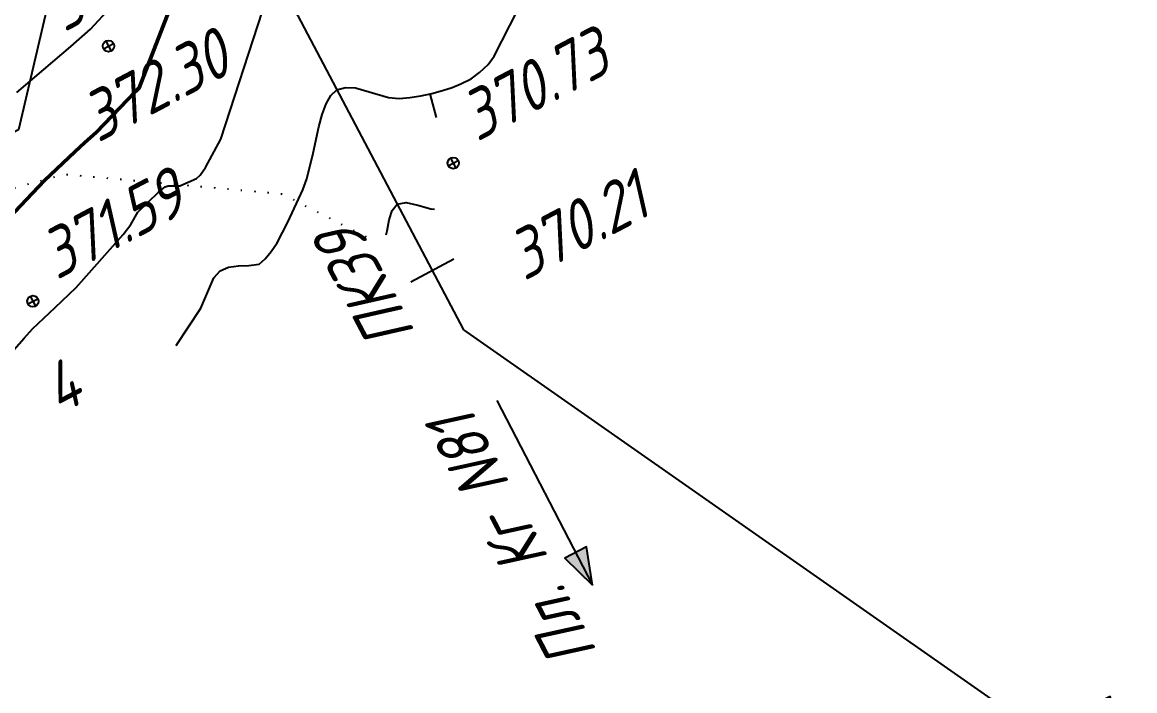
# Model space of a CAD drawing. Extents: x 1519576 to 1520221, y 2185176 to 2185962.
# Drawn here: x 1519980.5 to 1520071.5, y 2185467.7 to 2185522.3 of the extents above; entities that cross this region are included whole.
import ezdxf
from ezdxf.enums import TextEntityAlignment as Align

# ---------------------------------------------------------------- set-up
doc = ezdxf.new("R2010")
doc.units = 0
doc.header["$PDMODE"] = 35
doc.header["$PDSIZE"] = 2
doc.linetypes.add('ИИDot', pattern=[1, 0, -1])
for name, color, linetype, lineweight in [('ИИ_КОНТУР_025', 7, 'ИИDot', 25), ('ИИ_ОТМЕТКА_025', 7, 'Continuous', 25), ('ИИ_ПИКЕТАЖ_025', 7, 'Continuous', 25), ('ИИ_РАЗМЕР_025', 7, 'Continuous', 25), ('ИИ_РЕЛЬЕФ_025', 34, 'Continuous', 25), ('ИИ_РЕЛЬЕФ_050', 34, 'Continuous', 50), ('ИИ_ТЕКСТ_025', 7, 'Continuous', 25), ('ИИ_ТРАССА_ТРУБ_025', 7, 'Continuous', 25), ('ИИ_УГОДЬЯ_025', 7, 'Continuous', 25)]:
    doc.layers.add(name, color=color, linetype=linetype, lineweight=lineweight)
doc.styles.add('VNIPISIMPLEXCUR', font='simplex.shx', dxfattribs={"width": 0.8, "oblique": 15})
doc.dimstyles.new('ИИ-2000-м-dm', dxfattribs={"dimscale": 2, "dimtxt": 2.5, "dimasz": 2.5, "dimexe": 1.25, "dimexo": 0, "dimgap": 1, "dimtad": 1, "dimtoh": 1, "dimzin": 1, "dimdsep": 46, "dimtxsty": 'VNIPISIMPLEXCUR', "dimcen": 2.5, "dimaunit": 1, "dimazin": 0, "dimtfac": 1, "dimtmove": 1, "dimatfit": 2, "dimfxl": 1, "dimarcsym": 0})
doc.dimstyles.new('ИИ-2000-м-dm$2', dxfattribs={"dimscale": 2, "dimtxt": 2.5, "dimasz": 2.5, "dimexe": 1.25, "dimexo": 0, "dimgap": 1, "dimtad": 2, "dimtoh": 1, "dimzin": 1, "dimdsep": 46, "dimtxsty": 'VNIPISIMPLEXCUR', "dimcen": 2.5, "dimaunit": 1, "dimazin": 0, "dimtfac": 1, "dimtmove": 1, "dimatfit": 2, "dimfxl": 1, "dimarcsym": 0})

# ---------------------------------------------------------------- blocks, each defined once
blk = doc.blocks.new('ИИ15001')
at = {"color": 0, "linetype": 'Continuous', "lineweight": 25}
blk.add_lwpolyline([(0, 1), (0, -1)], dxfattribs=at)
at = {"color": 0, "linetype": 'Continuous', "lineweight": 25, "style": 'VNIPISIMPLEXCUR', "oblique": 15, "width": 0.8}
blk.add_attdef('STATIONING', text='', height=2, dxfattribs=at).set_placement((0, 2), align=Align.CENTER)
at = {"color": 7, "linetype": 'Continuous', "lineweight": 25, "style": 'VNIPISIMPLEXCUR', "oblique": 15, "width": 0.8}
blk.add_attdef('HEIGHT', text='', height=2, dxfattribs=at).set_placement((0, -2), align=Align.TOP_CENTER)
blk = doc.blocks.new('PICKET')
at = {"color": 0, "linetype": 'Continuous', "lineweight": 25}
for p, q in [((-0.23, 0), (0.23, 0)), ((0, 0.23), (0, -0.23))]:
    blk.add_line(p, q, dxfattribs=at)
blk.add_circle((0, 0), 0.23, dxfattribs=at)
at = {"color": 0, "linetype": 'Continuous', "style": 'VNIPISIMPLEXCUR', "oblique": 15, "width": 0.8}
blk.add_attdef('OTMETKA', (1.25, 0.3), '', height=2, dxfattribs=at)
at = {"color": 8, "linetype": 'Continuous', "style": 'VNIPISIMPLEXCUR', "oblique": 15, "width": 0.8, "flags": 1}
blk.add_attdef('NOMER', (1.25, -2.7), '', height=2, dxfattribs=at)
blk = doc.blocks.new('ИИ053672А')
at = {"color": 0, "linetype": 'Continuous'}
for points in [[(0.7, 3.096), (0, 3.5), (-0.7, 3.096)], [(0, 3.5), (0, 0), (0.7, 0)], [(0.85, 2.009), (0, 2.5), (-0.85, 2.009)], [(1, 0.923), (0, 1.5), (-1, 0.923)]]:
    blk.add_lwpolyline(points, dxfattribs=at)
at = {"color": 0, "linetype": 'Continuous', "style": 'VNIPISIMPLEXCUR', "oblique": 15, "width": 0.8}
blk.add_attdef('RACE1', text='', height=2, dxfattribs=at).set_placement((-2, 2.25), align=Align.RIGHT)
blk.add_attdef('HEIGHT', (2, 2.25), '', height=2, dxfattribs=at)
blk.add_attdef('DISTANCE', text='', height=2, dxfattribs=at).set_placement((8.5, 1.75), align=Align.MIDDLE_LEFT)
blk.add_attdef('RACE2', text='', height=2, dxfattribs=at).set_placement((-2, 1.25), align=Align.TOP_RIGHT)
blk.add_attdef('THICKNESS', text='', height=2, dxfattribs=at).set_placement((2, 1.25), align=Align.TOP_LEFT)
blk = doc.blocks.new('ИИ15008')
at = {"linetype": 'Continuous', "lineweight": 25}
blk.add_hatch(color=0, dxfattribs=at).paths.add_polyline_path([(0, 0), (1.5, -0.5), (1.5, 0.5)])
at = {"color": 0, "linetype": 'Continuous', "lineweight": 25}
blk.add_lwpolyline([(0, 0), (1.5, -0.5), (1.5, 0.5)], close=True, dxfattribs=at)
blk.add_lwpolyline([(8.5, 0), (0, 0)], dxfattribs=at)
blk = doc.blocks.new('*D21')
at = {"layer": 'Defpoints', "color": 0, "transparency": 16777216}
for p in [(1519984.05, 2185558.95), (1519984.05, 2185558.95), (1519979.419, 2185551.599), (1520016.61, 2185497.164), (1519807.96, 2185466.13)]:
    blk.add_point(p, dxfattribs=at)
at = {"layer": 'ИИ_РАЗМЕР_025', "color": 0, "lineweight": -2, "transparency": 16777216}
for p, q in [((1519981.48, 2185550.651), (1519983.148, 2185536.208)), ((1519983.148, 2185536.208), (1519975.653, 2185532.259))]:
    blk.add_line(p, q, dxfattribs=at)
blk.add_arc((1519984.05, 2185558.95), 8.688, 234.4122, 271.17079, dxfattribs=at)
at = {"layer": 'ИИ_РАЗМЕР_025', "color": 0, "transparency": 16777216}
for points in [[(1519978.492, 2185551.446), (1519979.496, 2185552.323), (1519976.364, 2185554.899)], [(1519984.061, 2185550.909), (1519984.394, 2185549.618), (1519988.1, 2185551.264)]]:
    blk.add_solid(points, dxfattribs=at)
at = {"layer": 'ИИ_РАЗМЕР_025', "color": 0, "transparency": 16777216, "insert": (1519977.56, 2185536.654), "char_height": 4, "attachment_point": 5, "rotation": 27.78432, "style": 'VNIPISIMPLEXCUR'}
blk.add_mtext('90%%d', dxfattribs=at)
blk = doc.blocks.new('ИИ053296')
at = {"color": 0, "linetype": 'Continuous', "lineweight": 25}
blk.add_lwpolyline([(0, 0), (1, 0)], dxfattribs=at)
blk = doc.blocks.new('ИИ15002')
at = {"linetype": 'Continuous', "lineweight": 25}
h = blk.add_hatch(color=0, dxfattribs=at)
edge = h.paths.add_edge_path()
edge.add_arc((0, 0), 0.3, 0, 360)
at = {"color": 0, "linetype": 'Continuous', "lineweight": 25}
blk.add_circle((0, 0), 0.3, dxfattribs=at)
at = {"color": 0, "linetype": 'Continuous', "style": 'VNIPISIMPLEXCUR', "oblique": 15, "width": 0.8}
blk.add_attdef('STATIONING', (1, 1.3), '', height=2, rotation=90, dxfattribs=at)
at = {"color": 7, "linetype": 'Continuous', "style": 'VNIPISIMPLEXCUR', "oblique": 15, "width": 0.8}
blk.add_attdef('HEIGHT', text='', height=2, dxfattribs=at).set_placement((0, -1.3), align=Align.TOP_CENTER)
blk = doc.blocks.new('*D47')
at = {"layer": 'Defpoints', "color": 0, "transparency": 16777216}
for p in [(1520009.33, 2185560.88), (1519984.05, 2185558.95), (1519973.688, 2185542.113), (1519988.34, 2185539.58), (1520016.61, 2185497.164)]:
    blk.add_point(p, dxfattribs=at)
at = {"layer": 'ИИ_РАЗМЕР_025', "color": 0, "lineweight": -2, "transparency": 16777216}
for p, q in [((1519985.645, 2185540.042), (1519981.296, 2185524.18)), ((1519981.296, 2185524.18), (1519970.7, 2185518.597))]:
    blk.add_line(p, q, dxfattribs=at)
blk.add_arc((1519988.745, 2185550.041), 10.469, 229.79609, 275.76097, dxfattribs=at)
at = {"layer": 'ИИ_РАЗМЕР_025', "color": 0, "transparency": 16777216}
for points in [[(1519981.467, 2185541.628), (1519982.507, 2185542.463), (1519979.482, 2185545.164)], [(1519989.603, 2185540.264), (1519989.988, 2185538.987), (1519993.625, 2185540.78)]]:
    blk.add_solid(points, dxfattribs=at)
at = {"layer": 'ИИ_РАЗМЕР_025', "color": 0, "transparency": 16777216, "insert": (1519973.98, 2185524.147), "char_height": 4, "attachment_point": 5, "rotation": 27.78432, "style": 'VNIPISIMPLEXCUR'}
blk.add_mtext("90°1'", dxfattribs=at)
blk = doc.blocks.new('*D48')
at = {"layer": 'Defpoints', "color": 0, "transparency": 16777216}
for p in [(1519948.05, 2185591.37), (1519984.05, 2185558.95), (1519958.764, 2185551.453), (1519973.688, 2185542.113), (1519807.96, 2185466.13)]:
    blk.add_point(p, dxfattribs=at)
at = {"layer": 'ИИ_РАЗМЕР_025', "color": 0, "lineweight": -2, "transparency": 16777216}
for p, q in [((1519956.919, 2185566.256), (1519943.627, 2185559.253)), ((1519959.224, 2185554.107), (1519956.919, 2185566.256))]:
    blk.add_line(p, q, dxfattribs=at)
blk.add_arc((1519969.042, 2185551.039), 10.286, 139.92081, 185.3701, dxfattribs=at)
at = {"layer": 'ИИ_РАЗМЕР_025', "color": 0, "transparency": 16777216}
for points in [[(1519960.755, 2185558.182), (1519961.589, 2185557.141), (1519964.293, 2185560.163)], [(1519959.44, 2185550.267), (1519958.162, 2185549.886), (1519959.943, 2185546.243)]]:
    blk.add_solid(points, dxfattribs=at)
at = {"layer": 'ИИ_РАЗМЕР_025', "color": 0, "transparency": 16777216, "insert": (1519948.254, 2185565.513), "char_height": 4, "attachment_point": 5, "rotation": 27.78432, "style": 'VNIPISIMPLEXCUR'}
blk.add_mtext("90°18'", dxfattribs=at)

msp = doc.modelspace()

# ---------------------------------------------------------------- linework, layer by layer
at = {"layer": 'ИИ_КОНТУР_025', "flags": 128}
msp.add_lwpolyline([(1519843.88, 2185560.697), (1519845.67, 2185552.79), (1519853.087, 2185537.664), (1519864.657, 2185520.344), (1519888.329, 2185508.494), (1519903.458, 2185504.134), (1519931.905, 2185495.615), (1519949.045, 2185496.472), (1519963.815, 2185504.493), (1519983.998, 2185509.903), (1520001.7, 2185508.304), (1520009.313, 2185504.441)], dxfattribs=at)
at = {"layer": 'ИИ_ПИКЕТАЖ_025', "color": 4}
msp.add_lwpolyline([(1519988.745, 2185550.041), (1519980.224, 2185513.541), (1519962.712, 2185504.314)], dxfattribs=at)
at = {"layer": 'ИИ_РЕЛЬЕФ_025'}
for points, elevation in [([(1519977.218, 2185492.603), (1519980.686, 2185496.497), (1519981.366, 2185497.251), (1519983.204, 2185499.014), (1519984.938, 2185500.625), (1519988.76, 2185504.98), (1519989.398, 2185505.78), (1519989.973, 2185506.811), (1519991.669, 2185508.446), (1519992.196, 2185508.864), (1519992.446, 2185508.964), (1519993.406, 2185508.954), (1519994.751, 2185509.553), (1519995.072, 2185509.821), (1519995.498, 2185510.442), (1519996.739, 2185512.775), (1520000.151, 2185523.227)], 371.5), ([(1519980.082, 2185516.581), (1519984.5, 2185520.355), (1519986.109, 2185521.767), (1519987.763, 2185523.569)], 372.5), ([(1519993.094, 2185495.892), (1519995.121, 2185498.939), (1519996.176, 2185501.419), (1519996.692, 2185502.005), (1519997.375, 2185502.289), (1519998.184, 2185502.398), (1519999.042, 2185502.444), (1519999.871, 2185502.54), (1520000.385, 2185502.99), (1520000.876, 2185503.587), (1520001.347, 2185504.303), (1520002.233, 2185505.969), (1520003.445, 2185508.615), (1520003.785, 2185509.514), (1520004.306, 2185511.612), (1520004.767, 2185513.786), (1520005.031, 2185514.78), (1520005.348, 2185515.647), (1520005.741, 2185516.34), (1520006.232, 2185516.808), (1520006.943, 2185517.004), (1520007.746, 2185516.959), (1520010.46, 2185516.183), (1520011.336, 2185516.103), (1520012.206, 2185516.178), (1520013.105, 2185516.316), (1520014.002, 2185516.507), (1520014.866, 2185516.74), (1520015.665, 2185517.005), (1520016.37, 2185517.291), (1520017.2, 2185517.715), (1520017.891, 2185518.208), (1520018.598, 2185518.886), (1520019.083, 2185519.547), (1520021.002, 2185523.28)], 371), ([(1520010.269, 2185504.945), (1520010.352, 2185505.285), (1520010.516, 2185506.166), (1520010.754, 2185506.944), (1520011.173, 2185507.462), (1520011.908, 2185507.584), (1520012.849, 2185507.372), (1520013.906, 2185507.073), (1520014.228, 2185507.032)], 370.5)]:
    msp.add_lwpolyline(points, dxfattribs=dict(at, elevation=elevation))
at = {"layer": 'ИИ_РЕЛЬЕФ_050', "elevation": 372}
msp.add_lwpolyline([(1519978.92, 2185505.78), (1519982.341, 2185509.375), (1519984.821, 2185511.738), (1519985.633, 2185512.494), (1519986.548, 2185513.318), (1519989.809, 2185516.693), (1519990.084, 2185516.965), (1519993.955, 2185526.965)], dxfattribs=at)
at = {"layer": 'ИИ_ТЕКСТ_025'}
msp.add_lwpolyline([(1520144.58, 2185500.251), (1520069.068, 2185460.464), (1520016.61, 2185497.164)], dxfattribs=at)
at = {"layer": 'ИИ_ТРАССА_ТРУБ_025', "color": 4, "flags": 128}
msp.add_lwpolyline([(1520016.61, 2185497.164), (1519984.05, 2185558.95)], dxfattribs=at)

# ---------------------------------------------------------------- block references
at = {"layer": 'ИИ_ОТМЕТКА_025'}
ref = msp.add_blockref('PICKET', (1519998.424, 2185531.574, 371.79), dxfattribs=dict(at, xscale=1.999999999999999, yscale=1.999999999999999, zscale=1.999999999999999, rotation=27.78444444444445))
ref.add_attrib('OTMETKA', '371.79', (1519983.932, 2185521.475, 371.79), dxfattribs={"layer": '0', "color": 0, "linetype": 'Continuous', "height": 4, "rotation": 27.78444, "style": 'VNIPISIMPLEXCUR', "oblique": 15, "width": 0.8})
ref = msp.add_blockref('PICKET', (1519987.57, 2185520.38, 372.3), dxfattribs=dict(at, xscale=2, yscale=2, zscale=2, rotation=27.78444444444445))
ref.add_attrib('OTMETKA', '372.30', (1519986.696, 2185512.432, 372.3), dxfattribs={"layer": '0', "color": 0, "linetype": 'Continuous', "height": 4, "rotation": 27.78444, "style": 'VNIPISIMPLEXCUR', "oblique": 15, "width": 0.8})
at = {"layer": 'ИИ_ОТМЕТКА_025', "xscale": 2, "yscale": 2, "zscale": 2, "rotation": 27.78444444444445}
for p, values in [((1520015.749, 2185510.815, 370.73), {'OTMETKA': '370.73'}), ((1519981.39, 2185499.51, 371.59), {'OTMETKA': '371.59'})]:
    msp.add_blockref('PICKET', p, dxfattribs=at).add_auto_attribs(values)
at = {"layer": 'ИИ_ПИКЕТАЖ_025', "color": 4}
ref = msp.add_blockref('ИИ15002', (1519988.745, 2185550.041, 374.99), dxfattribs=dict(at, xscale=2, yscale=2, zscale=2, rotation=27.78431639694339))
ref.add_attrib('STATIONING', '+54.26', (1519963.24, 2185506.062, 374.99), dxfattribs={"layer": '0', "color": 0, "linetype": 'Continuous', "height": 4, "rotation": 27.78444, "style": 'VNIPISIMPLEXCUR', "oblique": 15, "width": 0.8})
ref.add_attrib('HEIGHT', '374.99', dxfattribs={"layer": '0', "color": 7, "linetype": 'Continuous', "height": 4, "rotation": 27.78432, "style": 'VNIPISIMPLEXCUR', "oblique": 15, "width": 0.8}).set_placement((1519971.837, 2185508.224, 374.99), align=Align.TOP_CENTER)
ref = msp.add_blockref('ИИ15001', (1520014.04, 2185502.042, 370.21), dxfattribs=dict(at, xscale=2, yscale=2, zscale=2, rotation=117.7885))
ref.add_attrib('STATIONING', 'ПК39', dxfattribs={"layer": '0', "color": 0, "linetype": 'Continuous', "lineweight": 25, "height": 4, "rotation": 117.7885, "style": 'VNIPISIMPLEXCUR', "oblique": 15, "width": 0.8}).set_placement((1520010.315, 2185501.501), align=Align.CENTER)
ref.add_attrib('HEIGHT', '370.21', dxfattribs={"layer": '0', "color": 7, "linetype": 'Continuous', "lineweight": 25, "height": 4, "rotation": 27.78444, "style": 'VNIPISIMPLEXCUR', "oblique": 15, "width": 0.8}).set_placement((1520024.93, 2185507.437), align=Align.TOP_CENTER)
at = {"layer": 'ИИ_РЕЛЬЕФ_025', "xscale": 2, "yscale": 2, "zscale": 2, "rotation": 284.5913248269433}
msp.add_blockref('ИИ053296', (1520013.841, 2185516.473, 371), dxfattribs=at)
at = {"layer": 'ИИ_ТЕКСТ_025', "xscale": 1.999999999999999, "yscale": 1.999999999999999, "zscale": 1.999999999999999, "rotation": 117.4424666625318}
msp.add_blockref('ИИ15008', (1520027.136, 2185476.305), dxfattribs=at)
at = {"layer": 'ИИ_УГОДЬЯ_025'}
ref = msp.add_blockref('ИИ053672А', (1519969.173, 2185480.912), dxfattribs=dict(at, xscale=1.999999999999999, yscale=1.999999999999999, zscale=1.999999999999999, rotation=27.78444444444444))
ref.add_attrib('RACE1', 'листв.', dxfattribs={"layer": '0', "color": 0, "linetype": 'Continuous', "height": 4, "rotation": 27.78444, "style": 'VNIPISIMPLEXCUR', "oblique": 15, "width": 0.8}).set_placement((1519962.997, 2185482.578), align=Align.RIGHT)
ref.add_attrib('RACE2', 'кедр', dxfattribs={"layer": '0', "color": 0, "linetype": 'Continuous', "height": 4, "rotation": 27.78444, "style": 'VNIPISIMPLEXCUR', "oblique": 15, "width": 0.8}).set_placement((1519960.84, 2185480.586), align=Align.TOP_RIGHT)
ref.add_attrib('HEIGHT', '27', (1519972.763, 2185488.181), dxfattribs={"layer": '0', "color": 0, "linetype": 'Continuous', "height": 4, "rotation": 27.78444, "style": 'VNIPISIMPLEXCUR', "oblique": 15, "width": 0.8})
ref.add_attrib('THICKNESS', '0.37', dxfattribs={"layer": '0', "color": 0, "linetype": 'Continuous', "height": 4, "rotation": 27.78444, "style": 'VNIPISIMPLEXCUR', "oblique": 15, "width": 0.8}).set_placement((1519971.546, 2185484.989), align=Align.TOP_LEFT)
ref.add_attrib('DISTANCE', '4', dxfattribs={"layer": '0', "color": 0, "linetype": 'Continuous', "height": 4, "rotation": 27.78444, "style": 'VNIPISIMPLEXCUR', "oblique": 15, "width": 0.8}).set_placement((1519982.581, 2185491.933), align=Align.MIDDLE_LEFT)

# ---------------------------------------------------------------- texts
at = {"layer": 'ИИ_ТЕКСТ_025', "style": 'VNIPISIMPLEXCUR', "oblique": 15, "width": 0.8}
for s, rotation, p in [('Трасса газосборного коллектора', 27.78444, (1520068.42, 2185462.226)), ('Пл. Кг N81', 117.44254, (1520027.589, 2185470.832))]:
    msp.add_text(s, height=4, rotation=rotation, dxfattribs=at).set_placement(p)

# ---------------------------------------------------------------- dimensions: what is measured, and where the dimension line sits
at = {"layer": 'ИИ_РАЗМЕР_025'}
for base, line1, line2, picture, middle in [((1519958.764, 2185551.453), ((1519973.688, 2185542.113), (1519948.05, 2185591.37)), ((1519807.96, 2185466.13), (1519984.05, 2185558.95)), '*D48', (1519948.254, 2185565.513)), ((1519988.34, 2185539.58), ((1520016.61, 2185497.164), (1519984.05, 2185558.95)), ((1520009.33, 2185560.88), (1519973.688, 2185542.113)), '*D47', (1519973.98, 2185524.147))]:
    dim = msp.add_angular_dim_2l(base=base, line1=line1, line2=line2, dimstyle='ИИ-2000-м-dm$2', override={"dimtxt": 2, "dimasz": 2, "dimgap": 0.5, "dimtad": 1}, dxfattribs=at)
    dim.commit()
    dim.dimension.update_dxf_attribs({"geometry": picture, "text_midpoint": middle, "dimtype": 162})
dim = msp.add_angular_dim_2l(base=(1519979.419, 2185551.599), line1=((1520016.61, 2185497.164), (1519984.05, 2185558.95)), line2=((1519807.96, 2185466.13), (1519984.05, 2185558.95)), text='90%%d', dimstyle='ИИ-2000-м-dm', override={"dimtxt": 2, "dimasz": 2, "dimgap": 0.5}, dxfattribs=at)
dim.commit()
dim.dimension.update_dxf_attribs({"geometry": '*D21', "text_midpoint": (1519977.56, 2185536.654), "dimtype": 162})

doc.saveas('drawing.dxf')
